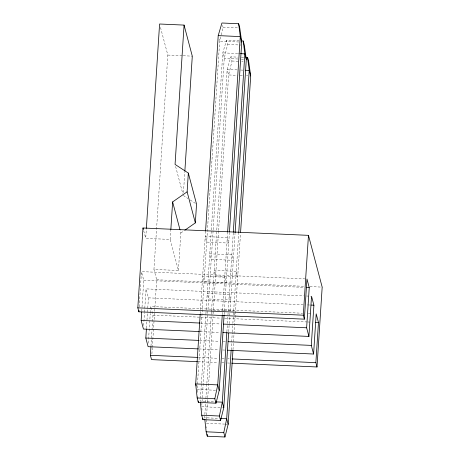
<?xml version="1.0" encoding="UTF-8"?>
<svg xmlns="http://www.w3.org/2000/svg" width="460" height="460" viewBox="0 0 460 460"><rect width="100%" height="100%" fill="white"/><g stroke="black" fill="none" stroke-linecap="round" stroke-linejoin="round"><path stroke-width="0.34" stroke-dasharray="2.3 1.72" d="M139.19 306.872L141.473 271.618L304.808 278.881M160.5 27.456L167.814 55.068L153.951 269.416L178.428 270.503L170.206 239.436L145.728 238.349L146.332 229.034M141.749 311.27L143.756 280.249L141.473 271.618M143.669 325.542L144.492 312.852M144.538 312.144L146.038 288.88L303.646 295.884M146.458 328.17L148.419 297.85L146.038 288.88M148.333 343.148L150.248 313.53M150.293 312.829L150.702 306.481L302.577 313.231M150.978 346.133L152.53 322.161M152.576 321.454L152.984 315.111L150.702 306.481M151.898 353.912L152.266 348.209M152.312 347.495L156.693 279.772L153.951 269.416M170.206 239.436L170.798 230.236M178.428 270.503L180.855 232.996L180.124 230.23M183.465 192.625L184.805 171.902M200.226 313.685L205.511 231.984M197.242 388.016L219.673 41.13L221.018 35.552M201.371 383.979L200.255 401.183L214.492 401.816M201.417 383.266L205.861 314.462M205.913 313.743L211.289 230.609M211.335 229.891L222.778 52.865L226.492 40.256L239.039 40.813M201.814 405.272L201.998 402.402M202.043 401.689L213.118 230.397M213.164 229.684L224.244 58.391L227.602 44.447L226.492 40.256M206.822 384.065L204.642 417.749L218.88 418.381M206.868 383.347L211.318 314.548M211.364 313.829L211.548 310.96M211.594 310.247L227.165 69.437L230.88 56.827L237.849 57.138M206.339 419.687L206.103 423.275L224.612 424.097M206.385 418.974L207.448 402.488M207.494 401.77L213.009 316.486M213.198 313.616L218.523 231.196M218.575 230.483L228.631 74.957L231.989 61.013L230.88 56.827M222.295 314.669L222.525 311.086M222.571 310.368L227.579 232.967M224.129 314.456L224.313 311.592M224.359 310.874L229.408 232.754M226.861 331.924L227.372 324.041M227.418 323.328L233.26 233.024M228.695 331.717L229.994 311.65M230.04 310.931L235.043 233.53M231.156 349.928L232.271 332.729M232.317 332.011L232.823 324.127M232.869 323.409L233.381 315.525M233.427 314.812L238.711 233.105M232.99 349.715L240.499 233.611M221.185 34.856L223.031 27.186L222.559 25.392M180.855 232.996L184.333 230.569M223.031 27.186L238.366 27.87M238.889 41.986L219.673 41.13L219.127 39.06M227.602 44.447L240.844 45.034M237.728 53.532L222.778 52.865L224.244 58.391L237.768 58.989M238.441 53.567L240.574 53.659M241.333 57.293L244.122 57.414M167.814 55.068L182.499 55.723M183.201 55.752L192.291 56.154M241.327 59.15L243.461 59.248M231.989 61.013L238.263 61.289M241.747 61.444L243.139 61.508M237.13 69.88L227.165 69.437L228.631 74.957L237.17 75.337M240.689 70.035L242.828 70.133M240.016 75.463L242.863 75.59M246.422 75.751L247.848 75.814M156.693 279.772L304.267 286.327M310 286.586L322.178 287.126M143.756 280.249L304.227 287.379M306.509 296.01L310.81 296.2M148.419 297.85L303.157 304.727M307.452 304.922L309.603 305.014M308.309 313.484L310.454 313.582M223.709 310.58L211.606 310.04L212.704 314.186M224.422 310.609L233.674 311.023M152.984 315.111L200.267 317.21M200.986 317.245L221.041 318.136M224.624 318.297L307.01 321.954M307.723 321.988L309.873 322.08M200.617 323.081L220.679 323.972M200.037 331.585L220.093 332.476M199.548 340.429L219.604 341.32M223.186 341.481L225.337 341.579M198.967 348.933L219.023 349.824M222.605 349.985L224.756 350.077M198.386 357.431L218.442 358.323M222.025 358.484L224.175 358.581M227.757 358.737L229.189 358.8M198.093 361.686L218.155 362.578M221.737 362.733L223.882 362.831M227.464 362.992L229.615 363.084M197.15 389.447L215.654 390.27M201.716 406.703L222.358 407.623M225.325 424.126L227.458 424.223M183.281 195.483L187.898 198.49M190.204 199.996L195.396 203.383M234.22 313.093L234.767 315.163M175.605 166.486L182.913 194.103M143.715 230.759L145.728 238.349M206.419 426.679L206.546 428.041M201.842 408.066L202.032 410.113M197.213 390.126L197.461 392.851M197.777 396.255L197.903 397.618M227.28 237.538L205.217 236.561L206.678 242.081L228.741 243.064L227.28 237.538M231.851 254.8L209.789 253.816L211.249 259.342L233.312 260.32L231.851 254.8M236.239 271.365L214.17 270.388L215.636 275.908L237.699 276.891L236.239 271.365M224.716 277.196L202.653 276.213L204.113 281.738L226.182 282.716L224.716 277.196M229.287 294.452L207.224 293.474L208.685 298.994L230.748 299.978L229.287 294.452"/><path stroke-width="0.69" d="M222.962 332.603L308.924 336.421L306.642 327.79L309.241 287.603L306.958 278.973L304.359 319.165L138.874 311.811L137.822 307.838L142.985 227.993L308.47 235.347L322.178 287.126L317.015 366.971L231.765 363.181M138.874 311.811L138.966 310.397M146.378 228.315L159.585 24.006L184.069 25.093L192.291 56.154L184.851 171.189M199.318 331.551L143.439 329.067L141.157 320.436L141.703 311.978M198.248 348.898L148.103 346.673L145.82 338.042L146.412 328.877M197.38 361.652L151.53 359.616L150.386 355.298L150.932 346.84M170.844 229.528L172.632 201.928L187.117 191.826L188.33 173.069L175.059 164.415L184.069 25.093M184.908 230.167L195.339 222.887L196.552 204.131L188.33 173.069M200.18 314.404L195.69 383.922L197.173 397.969L198.34 402.391L215.993 403.173L219.213 390.425L224.083 315.175M205.557 231.265L218.212 35.61L221.927 23L238.648 23.742L239.758 27.928L241.736 42.113L229.454 232.035M222.249 315.387L217.752 384.905L214.826 398.757L215.993 403.173M227.625 232.248L240.275 36.593L238.648 23.742M226.814 332.643L222.324 402.161L219.397 416.012L220.564 420.434L202.912 419.647L201.744 415.23L200.405 402.586M233.306 232.306L244.846 53.849L243.219 41.003L241.126 40.911M220.564 420.434L223.784 407.686L228.603 333.149M235.094 232.812L246.307 59.374L244.329 45.189L243.219 41.003M231.11 350.647L226.705 418.732L223.778 432.584L224.952 437L207.299 436.218L206.132 431.796L204.792 419.158M238.757 232.392L249.234 70.414L247.606 57.569L246.209 57.506M224.952 437L228.171 424.252L232.944 350.434M240.591 232.179L250.694 75.94L248.716 61.755L247.606 57.569M304.359 319.165L303.307 315.192L308.47 235.347M308.924 336.421L311.523 296.234L313.904 305.204L311.305 345.397L313.588 354.027L227.619 350.204M313.588 354.027L316.187 313.835L318.469 322.466L315.87 362.652L317.015 366.971M218.212 35.61L240.275 36.593L241.736 42.113M240.574 53.659L244.846 53.849L246.307 59.374M245.674 70.259L249.234 70.414L250.694 75.94M306.377 287.477L309.241 287.603M311.035 305.078L313.904 305.204M137.822 307.838L303.307 315.192M315.606 322.339L318.469 322.466M141.157 320.436L199.899 323.046M223.543 324.099L306.642 327.79M145.82 338.042L198.829 340.4M228.2 341.705L311.305 345.397M150.386 355.298L197.668 357.403M232.053 358.932L315.87 362.652M197.173 397.969L214.826 398.757M215.912 401.879L222.324 402.161L223.784 407.686M201.744 415.23L219.397 416.012M220.3 418.445L226.705 418.732L228.171 424.252M206.132 431.796L223.778 432.584M187.117 191.826L195.339 222.887M172.632 201.928L179.94 229.54M219.213 390.425L217.752 384.905L195.69 383.922L196.236 385.997M142.985 227.993L143.353 229.379M207.109 434.171L207.299 436.218M202.785 418.284L202.912 419.647M198.22 401.028L198.34 402.391"/></g></svg>
